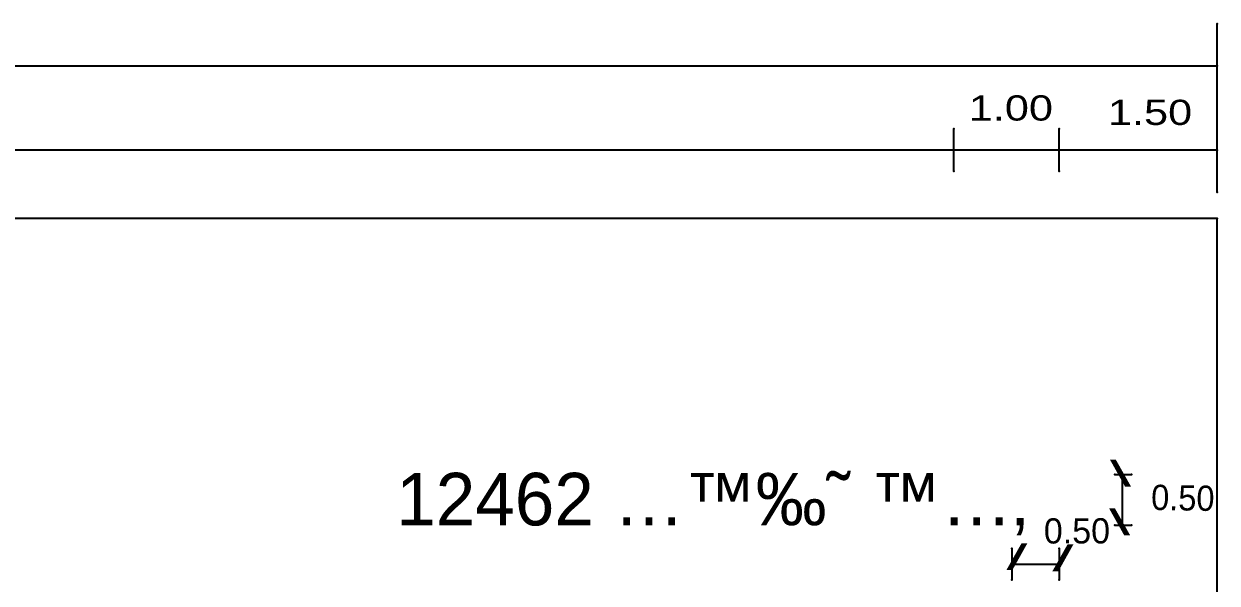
# Model space of a CAD drawing. Header units: feet. Extents: x 201443 to 201886, y 744072 to 744469.
# Drawn here: x 201814.8 to 201885.6, y 744406.4 to 744439.7 of the extents above; entities that cross this region are included whole.
import ezdxf
from ezdxf.enums import TextEntityAlignment as Align

# ---------------------------------------------------------------- set-up
doc = ezdxf.new("R2010")
doc.units = ezdxf.units.FT
doc.header["$LTSCALE"] = 6.25
doc.header["$MEASUREMENT"] = 0
doc.layers.get('0').update_dxf_attribs({"linetype": 'CONTINUOUS'})
doc.styles.get("Standard").update_dxf_attribs({"font": 'HEB.SHX'})

msp = doc.modelspace()

# ---------------------------------------------------------------- linework, layer by layer
for points in [[(201885.625, 744429.688), (201885.625, 744439.688)], [(201454.375, 744437.188), (201885.625, 744437.188)], [(201870, 744430.938), (201870, 744433.438)], [(201876.25, 744430.938), (201876.25, 744433.438)], [(201885.625, 744432.188), (201876.25, 744432.188), (201870, 744432.188), (201470, 744432.188)], [(201454.375, 744071.875), (201885.625, 744071.875), (201885.625, 744428.125), (201454.375, 744428.125), (201454.375, 744071.875)], [(201879.544, 744412.894), (201880.544, 744412.894)], [(201879.991, 744412.894), (201879.991, 744409.894)], [(201879.544, 744409.894), (201880.544, 744409.894)], [(201873.439, 744408.51), (201873.439, 744406.635)], [(201876.252, 744408.51), (201876.252, 744406.635)], [(201873.439, 744407.573), (201876.252, 744407.573)]]:
    msp.add_lwpolyline(points)
for p in [(201885.625, 744439.688), (201885.625, 744437.188), (201870, 744433.438), (201876.25, 744433.438), (201870, 744432.188), (201876.25, 744432.188), (201885.625, 744432.188), (201870, 744430.938), (201876.25, 744430.938), (201885.625, 744429.688), (201885.625, 744428.125), (201879.544, 744412.894), (201879.991, 744412.894), (201880.544, 744412.894), (201879.544, 744409.894), (201879.991, 744409.894), (201880.544, 744409.894), (201873.439, 744408.51), (201876.252, 744408.51), (201873.439, 744407.573), (201876.252, 744407.573), (201873.439, 744406.635), (201876.252, 744406.635)]:
    msp.add_point(p)

# ---------------------------------------------------------------- texts
for s, height, width, p, p2 in [('1.00', 1.5, 1.538462, (201870.88, 744433.937), (201875.88, 744433.937)), ('1.50', 1.5, 1.333333, (201879.142, 744433.676), (201884.142, 744433.676)), ('\\', 1.5, 1.666667, (201879.267, 744412.198), (201880.517, 744412.198)), ('12462 …™‰˜ ™…‚', 3.125, 0.951034, (201836.893, 744409.875), (201874.393, 744409.875)), ('\\', 1.5, 1.666667, (201879.211, 744409.31), (201880.461, 744409.31)), ('/', 1.5, 1.666667, (201873.112, 744407.238), (201874.362, 744407.238)), ('/', 1.5, 1.666667, (201875.846, 744407.173), (201877.096, 744407.173))]:
    msp.add_text(s, height=height, dxfattribs=dict(width=width)).set_placement(p, p2, align=Align.FIT)
for rotation, width, p, p2 in [(358.94259, 1.002802, (201881.697, 744410.8), (201885.456, 744410.731)), (0.10268, 1.047905, (201875.338, 744408.798), (201879.268, 744408.805))]:
    msp.add_text('0.50', height=1.5, rotation=rotation, dxfattribs=dict(width=width)).set_placement(p, p2, align=Align.FIT)

doc.saveas('drawing.dxf')
